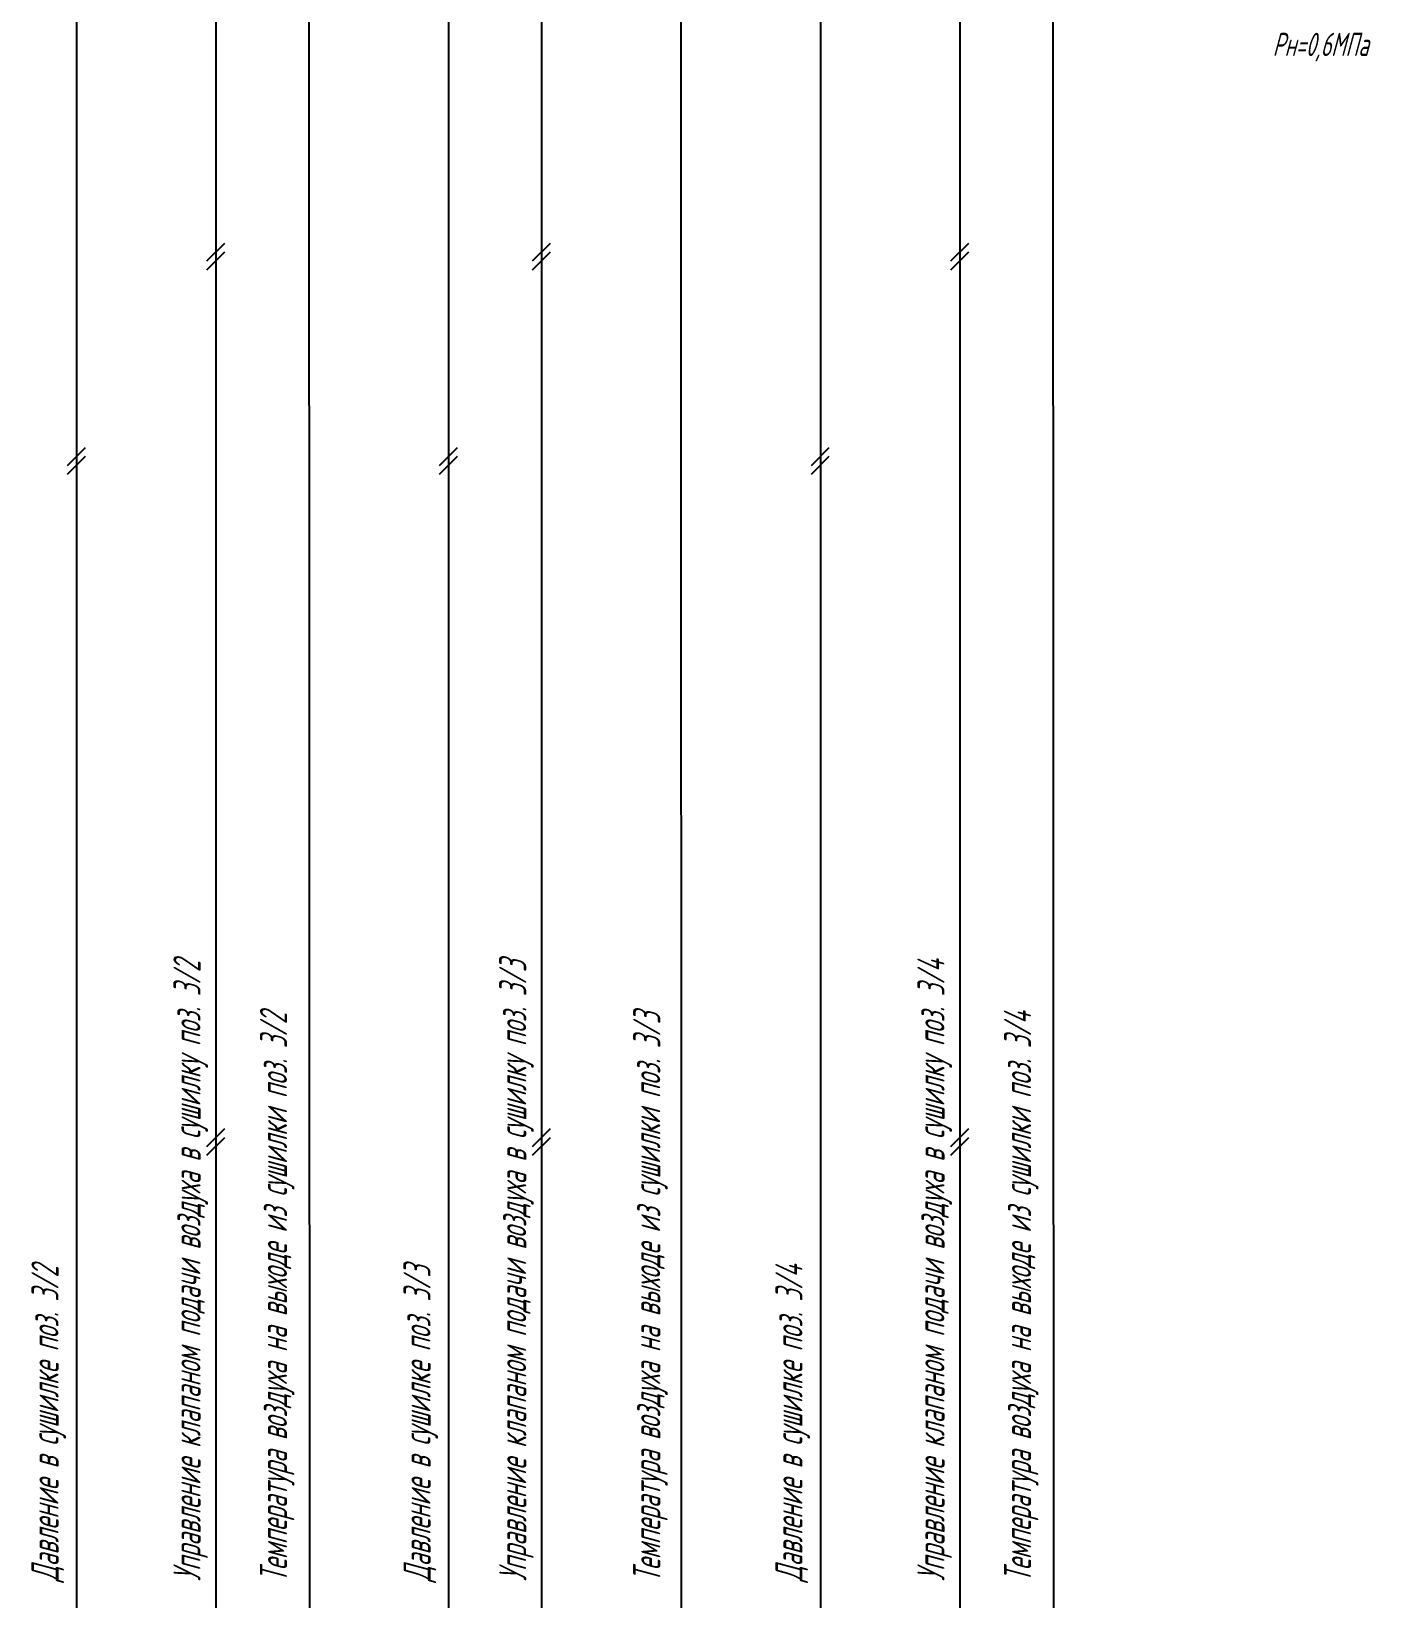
# Model space of a CAD drawing. Header units: millimetres. Extents: x -680 to 9204, y -4430 to 7779.
# Drawn here: x 3960.6 to 4133.5, y 6709.9 to 6912.4 of the extents above; entities that cross this region are included whole.
import ezdxf

# ---------------------------------------------------------------- set-up
doc = ezdxf.new("R2010")
doc.units = ezdxf.units.MM
doc.layers.add('Связи', color=95, linetype='Continuous', lineweight=25)
doc.layers.add('Текст_КИП', color=2, linetype='Continuous', lineweight=25)
doc.layers.add('Слой М50', color=3, linetype='Continuous')
doc.styles.add('Simplex', font='simplex.shx', dxfattribs={"width": 0.7, "oblique": 15})

msp = doc.modelspace()

# ---------------------------------------------------------------- linework, layer by layer
for p, q in [((3983.238, 6882.692), (3985.547, 6885.001)), ((3983.238, 6881.562), (3985.547, 6883.872)), ((4025.306, 6882.692), (4027.616, 6885.001)), ((4025.306, 6881.562), (4027.616, 6883.872)), ((4079.314, 6882.692), (4081.623, 6885.001)), ((4079.314, 6881.562), (4081.623, 6883.872)), ((3965.236, 6856.28), (3967.545, 6858.589)), ((3965.236, 6855.15), (3967.545, 6857.459)), ((4013.279, 6856.28), (4015.588, 6858.589)), ((4013.279, 6855.15), (4015.588, 6857.459)), ((4061.308, 6856.28), (4063.617, 6858.589)), ((4061.308, 6855.15), (4063.617, 6857.459)), ((3983.238, 6768.306), (3985.547, 6770.616)), ((4025.306, 6768.306), (4027.616, 6770.616)), ((4079.314, 6768.306), (4081.623, 6770.616)), ((3983.238, 6767.177), (3985.547, 6769.486)), ((4025.306, 6767.177), (4027.616, 6769.486)), ((4079.314, 6767.177), (4081.623, 6769.486))]:
    msp.add_line(p, q)
at = {"layer": 'Связи'}
for p, q in [((3984.393, 6974.49), (3984.393, 6658.656)), ((4026.461, 6974.49), (4026.461, 6658.656)), ((4080.469, 6974.49), (4080.469, 6658.656)), ((3966.391, 6922.86), (3966.391, 6679.768)), ((3996.404, 6922.695), (3996.48, 6679.15)), ((4014.434, 6922.86), (4014.434, 6679.149)), ((4044.433, 6922.695), (4044.509, 6679.15)), ((4062.462, 6922.86), (4062.462, 6679.149)), ((4092.495, 6922.695), (4092.568, 6679.15))]:
    msp.add_line(p, q, dxfattribs=at)

# ---------------------------------------------------------------- texts
at = {"layer": 'Слой М50', "style": 'Simplex', "oblique": 15, "width": 0.6}
msp.add_text('Рн=0,6МПа', height=3, dxfattribs=at).set_placement((4120.863, 6909.162))
at = {"layer": 'Текст_КИП', "style": 'Simplex', "oblique": 15, "width": 0.6}
for s, p in [('Управление клапаном подачи воздуха в сушилку поз. 3/2', (3982.418, 6712.162)), ('Управление клапаном подачи воздуха в сушилку поз. 3/3', (4024.486, 6712.162)), ('Управление клапаном подачи воздуха в сушилку поз. 3/4', (4078.494, 6712.162)), ('Температура воздуха на выходе из сушилки поз. 3/3', (4041.796, 6712.018)), ('Температура воздуха на выходе из сушилки поз. 3/2', (3993.591, 6712.018)), ('Температура воздуха на выходе из сушилки поз. 3/4', (4089.679, 6712.018)), ('Давление в сушилке поз. 3/2 ', (3964.08, 6712.085)), ('Давление в сушилке поз. 3/3 ', (4012.123, 6712.085)), ('Давление в сушилке поз. 3/4 ', (4060.151, 6712.085))]:
    msp.add_text(s, height=3.5, rotation=90, dxfattribs=at).set_placement(p)

doc.saveas('drawing.dxf')
